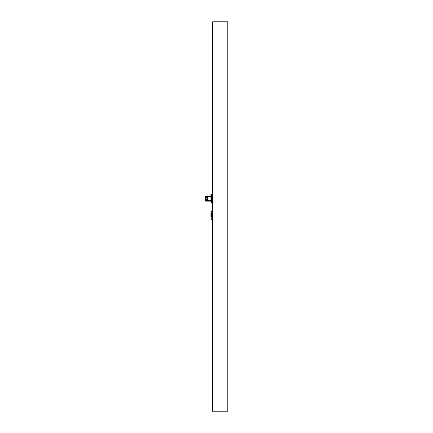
<?xml version="1.0" encoding="UTF-8"?>
<svg xmlns="http://www.w3.org/2000/svg" width="433" height="433" viewBox="0 0 433 433"><rect width="100%" height="100%" fill="white"/><g stroke="black" fill="none" stroke-linecap="round" stroke-linejoin="round"><path stroke-width="0.65" d="M211.217 211.244L211.299 219.482L212.576 219.374L212.576 211.244L211.217 211.244L212.576 211.244M211.299 202.671L211.217 194.541L212.576 194.541L212.576 202.671L211.299 202.785L211.217 194.541L212.576 194.541M212.657 411.35L212.657 21.65L227.639 21.65L227.639 411.35L212.657 411.35L212.657 22.576M205.361 197.399C211.272 195.922 204.365 204.593 205.361 197.399L207.266 197.399L205.767 197.215L205.837 196.29L211.217 196.382L205.767 196.382M205.767 199.997L205.837 200.928L211.217 200.836L205.767 200.836L205.767 199.997L207.266 199.813L205.361 199.813M207.266 199.813L207.266 197.399M211.217 202.671L212.576 202.671M212.576 219.374L211.299 219.482M205.767 197.215L205.837 196.29M212.495 194.433L212.495 202.785M212.495 211.136L212.495 219.482M211.353 213.826L211.353 216.792M211.299 194.433L211.299 196.42M211.299 200.798L211.299 202.785M211.217 213.826L211.217 216.792M205.426 197.307L205.426 199.905"/></g></svg>
